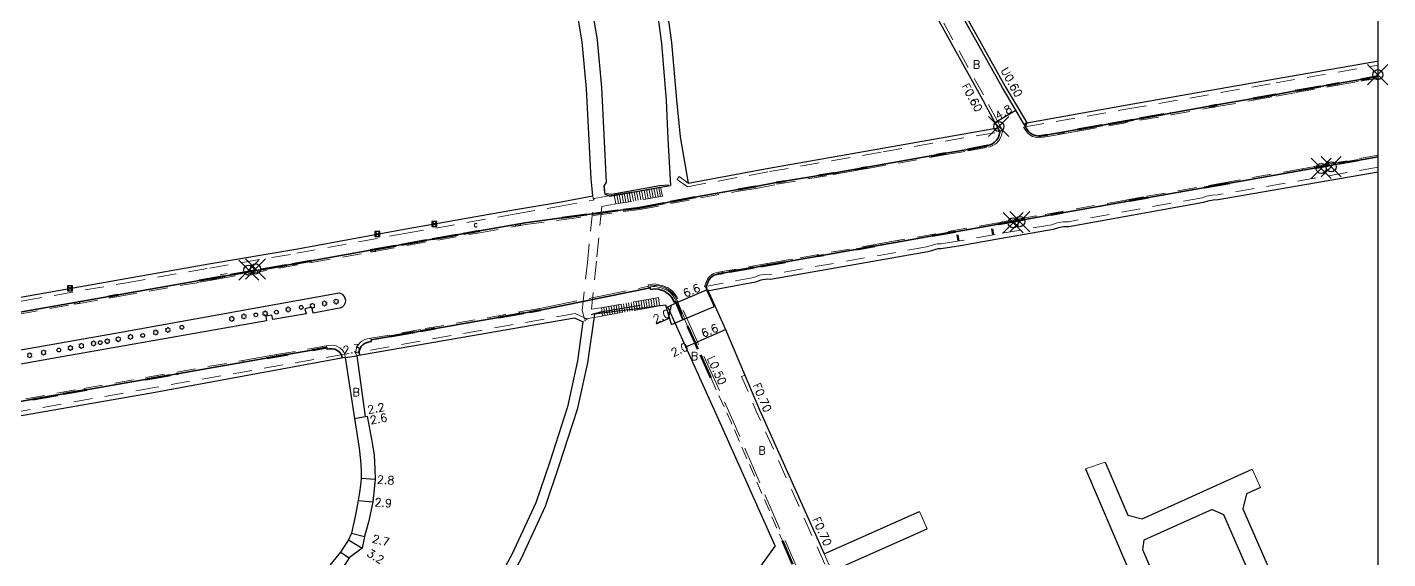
# Model space of a CAD drawing. Header units: metres. Extents: x -3201 to -2398, y -109200 to -108600.
# Drawn here: x -2668.3 to -2398.1, y -109016.1 to -108910.6 of the extents above; entities that cross this region are included whole.
import ezdxf

# ---------------------------------------------------------------- set-up
doc = ezdxf.new("R2010")
doc.units = ezdxf.units.M
doc.header["$LTSCALE"] = 2.5
doc.header["$PDMODE"] = 35
doc.header["$PDSIZE"] = 2
for name, pattern in [('2212000', [2.5, 1.5, -1]), ('2213000', [1.5, 1, -0.5]), ('2227000', [2.5, 2, -0.5]), ('2232000', [2.5, 1.5, -1]), ('2233000', [4, 3, -1]), ('6301000', [1, 0.5, -0.5])]:
    doc.linetypes.add(name, pattern=pattern)
doc.layers.get('0').update_dxf_attribs({"color": 150, "lineweight": 50})
for name, color, linetype, lineweight in [('2101000', 177, 'Continuous', 30), ('2101001', 1, 'Continuous', 30), ('2102000', 191, 'Continuous', 30), ('2102001', 191, 'Continuous', 9), ('2211000', 10, '2212000', 9), ('2211100', 8, 'Continuous', 15), ('2213000', 6, '2213000', 9), ('2227000', 3, '2227000', 50), ('2232000', 4, '2232000', 9), ('2233000', 62, '2233000', 9), ('2239000', 3, 'Continuous', 15), ('6165200', 3, 'Continuous', 30), ('6165400', 206, 'Continuous', 15), ('9107000', 111, 'Continuous', 35), ('9201100', 215, 'Continuous', 30), ('9202200', 155, '6301000', 60), ('9203500', 155, 'Continuous', 30)]:
    doc.layers.add(name, color=color, linetype=linetype, lineweight=lineweight)
for name, color, linetype in [('2226000', 44, '6132000'), ('2227100', 7, 'Continuous'), ('2231000', 162, 'Continuous'), ('2235000', 7, 'Continuous'), ('2238000', 11, 'Continuous'), ('6131000', 26, '613227'), ('9109100', 155, 'Continuous'), ('9201500', 222, 'Continuous'), ('9201600', 215, 'Continuous'), ('9202100', 82, 'Continuous'), ('999', 7, 'Continuous')]:
    doc.layers.add(name, color=color, linetype=linetype)
doc.styles.add('Dm_Anotation', font='txt.shx', dxfattribs={"bigfont": 'pscdm.shx'})
doc.linetypes.add('6132000', pattern='A,1e-07,[100,DM.shx,S=0.25,R=0,X=0,Y=0],0.05,[100,DM.shx,S=0.2,R=0,X=0,Y=0],0.05,[100,DM.shx,S=0.15,R=0,X=0,Y=0],0.05,[100,DM.shx,S=0.1,R=0,X=0,Y=0],0.05,[100,DM.shx,S=0.05,R=0,X=0,Y=0],4.8', length=5)
doc.linetypes.add('613227', pattern='A,3.5,[1,dmdr.shx,S=0.15,R=0,X=0,Y=0],0,[1,dmdr.shx,S=0.075,R=0,X=0,Y=0],1.5', length=5)

# ---------------------------------------------------------------- blocks, each defined once
blk = doc.blocks.new('910910')
blk.add_lwpolyline([(1, -1), (1, 1), (-1, 1), (-1, -1)], close=True)
for points in [[(-0.84, 0.84), (0.84, -0.84)], [(-0.84, -0.84), (0.84, 0.84)]]:
    blk.add_lwpolyline(points)
blk = doc.blocks.new('223900')
at = {"linetype": 'Continuous'}
for centre, start, end in [((-0.57735, 0.333333), 30, 270), ((-0.57735, -0.333333), 90, 330), ((0, 0.666667), 330, 210), ((0.57735, 0.333333), 270, 150), ((0.57735, -0.333333), 210, 90), ((0, -0.666667), 150, 30)]:
    blk.add_arc(centre, 0.333333, start, end, dxfattribs=at)
blk = doc.blocks.new('223800')
at = {"color": 0, "linetype": 'Continuous'}
blk.add_circle((0, 0), 0.75, dxfattribs=at)

msp = doc.modelspace()

# ---------------------------------------------------------------- linework, layer by layer
at = {"layer": '2101000', "flags": 128}
for points in [[(-2469.81, -108929.62), (-2470.33, -108929.93), (-2472, -108927.1), (-2474.6, -108922.67), (-2486.42, -108901.54), (-2506.84, -108865.32), (-2513.66, -108853.12), (-2513.14, -108852.83)], [(-2506.86, -108875.06), (-2490.58, -108903.32), (-2478.95, -108924.36), (-2476.14, -108929.53), (-2475.57, -108930.61)], [(-2533.24, -108962.64), (-2529.64, -108970.59), (-2525.8, -108979.63), (-2522.88, -108986.5), (-2510.06, -109015.1)], [(-2519.76, -109013.51), (-2530.38, -108989.83), (-2537.52, -108974.04), (-2541.12, -108966.08)], [(-2602.9, -108975.84), (-2601.19, -108987.84), (-2600.8, -108987.76), (-2599.84, -108993.11), (-2599.46, -108995.54), (-2599.28, -108998.21), (-2599.24, -109000.33), (-2599.72, -109004.78), (-2600.52, -109008.56), (-2601.37, -109011.65), (-2601.82, -109013.97), (-2604.37, -109015.9), (-2605.04, -109016.97), (-2606.35, -109018.75), (-2609.54, -109022.14), (-2608.91, -109022.74)]]:
    msp.add_lwpolyline(points, dxfattribs=at)
at = {"layer": '2101000'}
for points in [[(-2469.81, -108929.62), (-2449.88, -108926.03), (-2420.44, -108920.85), (-2400.98, -108917.47), (-2400, -108917.29)], [(-2537.07, -108941.54), (-2521.04, -108938.6), (-2498.45, -108934.65), (-2475.57, -108930.61)], [(-2400, -108939.4), (-2431.81, -108944.89), (-2432.79, -108944.91), (-2433.84, -108945.13), (-2434.73, -108945.43), (-2461.44, -108950.2), (-2462.51, -108950.21), (-2463.51, -108950.41), (-2464.56, -108950.78), (-2475.93, -108952.73), (-2482.99, -108954), (-2486.79, -108954.6), (-2487.5, -108954.57), (-2489.48, -108955.16), (-2520.73, -108960.69), (-2521.4, -108960.61), (-2522.64, -108960.79), (-2523.72, -108961.23), (-2533.28, -108962.98), (-2531.92, -108966.02)], [(-2714.55, -108971.6), (-2695.66, -108968.84), (-2669.26, -108964.1), (-2648.74, -108960.48), (-2632.24, -108957.58), (-2614.96, -108954.64), (-2593.5, -108950.72), (-2571.37, -108946.81), (-2563, -108945.39), (-2556.02, -108944.1), (-2556.13, -108942.72)], [(-2553.77, -108942.42), (-2553.62, -108943.77), (-2552.65, -108944.15), (-2540.59, -108942.06)], [(-2540.4, -108969.6), (-2541.52, -108965.77), (-2555.64, -108967.53)], [(-2558, -108969.07), (-2559.65, -108968.33), (-2602.9, -108975.84)], [(-2605.18, -108976.18), (-2642.91, -108983.08), (-2698.11, -108992.66)], [(-2605.18, -108976.18), (-2603.35, -108988.23), (-2602.4, -108994.16), (-2602.14, -108996.56), (-2602.01, -108998.48), (-2602.04, -109000.17), (-2602.15, -109001.47), (-2602.35, -109002.95), (-2602.61, -109004.54), (-2603.11, -109007.35), (-2603.96, -109011.02), (-2604.5, -109012.32), (-2606.13, -109014.75), (-2609.48, -109018.87), (-2611.09, -109020.68), (-2620.89, -109031.62)]]:
    msp.add_lwpolyline(points, dxfattribs=at)
at = {"layer": '2101001'}
msp.add_lwpolyline([(-2540.4, -108969.6), (-2531.92, -108966.02)], dxfattribs=at)
at = {"layer": '2102000', "flags": 128}
for points in [[(-2562.46, -108847.88), (-2562.31, -108848.14), (-2561.71, -108849.35), (-2562.1, -108850.65), (-2556.35, -108863.85), (-2551.36, -108875.71), (-2548.2, -108885.23), (-2545.45, -108896.1), (-2543.64, -108904.35), (-2542.35, -108913.88), (-2541.41, -108925.18), (-2541.12, -108932.79), (-2540.59, -108942.06)], [(-2560.71, -108848.48), (-2560, -108850.47), (-2554.51, -108863.06), (-2549.49, -108875), (-2546.28, -108884.66), (-2543.5, -108895.65), (-2541.67, -108904), (-2540.36, -108913.67), (-2539.41, -108925.05), (-2538.63, -108932.35), (-2537.07, -108941.54)], [(-2574.28, -108855.25), (-2570.22, -108864), (-2565.93, -108873.95), (-2563.29, -108880.52), (-2560.68, -108888.16), (-2558.52, -108895.93), (-2556.48, -108905.15), (-2555.15, -108913.17), (-2554.26, -108922.61), (-2553.32, -108941.36), (-2553.81, -108942.15), (-2553.77, -108942.42)], [(-2555.64, -108967.53), (-2557.07, -108977.2), (-2559.12, -108986.46), (-2562.73, -108997.67), (-2565.49, -109005.71), (-2570.27, -109016.16), (-2574.84, -109024.5), (-2579.99, -109033.02), (-2585.32, -109040.73), (-2591.06, -109048.09), (-2597.73, -109055.86), (-2605.63, -109064.1), (-2621.72, -109080.72), (-2634.38, -109093.27), (-2650.18, -109109.41), (-2653.85, -109111.48), (-2658.79, -109116.26), (-2657.79, -109117.36), (-2669.64, -109128.91), (-2676.41, -109135.53)], [(-2558, -108969.07), (-2559.04, -108976.83), (-2561.05, -108985.94), (-2564.62, -108997.02), (-2567.35, -109004.97), (-2572.06, -109015.26), (-2576.57, -109023.5), (-2581.67, -109031.94), (-2586.93, -109039.54), (-2592.61, -109046.82), (-2598.75, -109053.97), (-2603.63, -109059.13), (-2607.08, -109062.73), (-2611.58, -109067.48), (-2615.53, -109067.8), (-2624.64, -109077.1), (-2637.08, -109089.57), (-2638.95, -109091.5)], [(-2454.22, -108996.92), (-2449.72, -109007.44), (-2446.9, -109008.17), (-2440.43, -109005.26), (-2425.04, -108998.32)], [(-2458.16, -108998.26), (-2441.87, -109036.29)], [(-2426.18, -109003.22), (-2426.91, -109006.16), (-2420.22, -109021.47), (-2415.39, -109024.38)], [(-2423.4, -109001.96), (-2426.18, -109003.22)], [(-2510.06, -109015.1), (-2491.09, -109006.71)], [(-2432.97, -109006.28), (-2438.76, -109008.9), (-2446.54, -109012.4), (-2446.8, -109014.25), (-2438.09, -109034.59)], [(-2432.97, -109006.28), (-2430.76, -109007.31), (-2424.01, -109022.74), (-2422.23, -109027.45)], [(-2508.55, -109018.52), (-2489.61, -109010.14)], [(-2519.76, -109013.51), (-2523.22, -109018.27), (-2539.53, -109025.21)]]:
    msp.add_lwpolyline(points, dxfattribs=at)
at = {"layer": '2102000'}
msp.add_lwpolyline([(-2556.13, -108942.72), (-2556.35, -108940.73), (-2557.26, -108922.83), (-2558.12, -108913.56), (-2559.43, -108905.72), (-2561.43, -108896.65), (-2563.55, -108889.05), (-2566.1, -108881.56), (-2568.71, -108875.1), (-2572.95, -108865.22), (-2576.79, -108857.08)], dxfattribs=at)
at = {"layer": '2102001', "flags": 128}
for points in [[(-2458.16, -108998.26), (-2454.22, -108996.92)], [(-2425.04, -108998.32), (-2423.4, -109001.96)], [(-2491.09, -109006.71), (-2489.61, -109010.14)]]:
    msp.add_lwpolyline(points, dxfattribs=at)
at = {"layer": '2211000'}
msp.add_lwpolyline([(-2557.09, -108957.3), (-2555.76, -108944.61), (-2551.76, -108943.89), (-2542.53, -108942.36), (-2542.18, -108944.17), (-2551.41, -108945.7), (-2554.22, -108946.21), (-2555.27, -108957.01), (-2556.27, -108966.55), (-2554.03, -108966.21), (-2544.36, -108964.53), (-2542.98, -108964.28), (-2542.75, -108965.92), (-2544.13, -108966.16), (-2554.2, -108967.94), (-2557.66, -108968.54), (-2558.1, -108966.84)], close=True, dxfattribs=at)
at = {"layer": '2211100'}
for points in [[(-2551.41, -108945.7), (-2551.76, -108943.89)], [(-2550.91, -108945.62), (-2551.26, -108943.81)], [(-2550.42, -108945.54), (-2550.77, -108943.73)], [(-2549.93, -108945.46), (-2550.27, -108943.65)], [(-2549.43, -108945.37), (-2549.78, -108943.56)], [(-2548.94, -108945.29), (-2549.28, -108943.48)], [(-2548.45, -108945.21), (-2548.79, -108943.4)], [(-2547.95, -108945.13), (-2548.3, -108943.32)], [(-2547.46, -108945.05), (-2547.81, -108943.24)], [(-2546.97, -108944.97), (-2547.32, -108943.15)], [(-2546.48, -108944.88), (-2546.82, -108943.07)], [(-2545.98, -108944.8), (-2546.33, -108942.99)], [(-2545.49, -108944.72), (-2545.83, -108942.91)], [(-2545, -108944.64), (-2545.34, -108942.83)], [(-2544.5, -108944.56), (-2544.85, -108942.74)], [(-2544, -108944.47), (-2544.35, -108942.66)], [(-2543.52, -108944.39), (-2543.86, -108942.58)], [(-2543.02, -108944.31), (-2543.37, -108942.5)], [(-2542.53, -108944.23), (-2542.87, -108942.42)], [(-2549.65, -108967.13), (-2549.88, -108965.49)], [(-2549.14, -108967.05), (-2549.4, -108965.4)], [(-2548.66, -108966.96), (-2548.89, -108965.32)], [(-2548.17, -108966.87), (-2548.4, -108965.23)], [(-2547.68, -108966.79), (-2547.91, -108965.14)], [(-2547.19, -108966.7), (-2547.41, -108965.06)], [(-2546.69, -108966.61), (-2546.92, -108964.97)], [(-2546.2, -108966.53), (-2546.41, -108964.88)], [(-2545.7, -108966.44), (-2545.93, -108964.8)], [(-2545.22, -108966.36), (-2545.45, -108964.72)], [(-2544.72, -108966.27), (-2544.97, -108964.63)], [(-2544.23, -108966.18), (-2544.46, -108964.54)], [(-2543.73, -108966.09), (-2543.95, -108964.45)], [(-2543.24, -108966.01), (-2543.47, -108964.37)], [(-2554.08, -108967.92), (-2554.3, -108966.25)], [(-2553.59, -108967.83), (-2553.82, -108966.17)], [(-2553.1, -108967.74), (-2553.32, -108966.09)], [(-2552.6, -108967.65), (-2552.84, -108966)], [(-2552.11, -108967.57), (-2552.33, -108965.92)], [(-2551.62, -108967.48), (-2551.84, -108965.83)], [(-2551.13, -108967.39), (-2551.35, -108965.74)], [(-2550.63, -108967.31), (-2550.88, -108965.66)], [(-2550.14, -108967.22), (-2550.37, -108965.57)]]:
    msp.add_lwpolyline(points, dxfattribs=at)
at = {"layer": '2213000'}
for points in [[(-2470.11, -108930.39), (-2469.92, -108930.68), (-2469.63, -108931.09), (-2469.34, -108931.44), (-2468.99, -108931.73), (-2468.56, -108931.97), (-2468.07, -108932.13), (-2467.76, -108932.2), (-2467.41, -108932.23), (-2465.67, -108931.98), (-2459.74, -108930.94), (-2441.17, -108927.67), (-2433.57, -108926.31), (-2432.09, -108926.06), (-2424.86, -108924.78), (-2420.3, -108923.98), (-2416.41, -108923.28), (-2407.76, -108921.74), (-2403.47, -108920.98), (-2400, -108920.37)], [(-2475.13, -108931.38), (-2475.27, -108932.01), (-2475.51, -108932.61), (-2475.82, -108933.07), (-2476.22, -108933.45), (-2476.64, -108933.74), (-2477.08, -108933.96), (-2477.52, -108934.08), (-2481.53, -108934.89), (-2485.86, -108935.63), (-2487.74, -108935.97), (-2501.52, -108938.41), (-2502.7, -108938.61), (-2508.27, -108939.58), (-2519.58, -108941.44), (-2523.62, -108942.26), (-2527.14, -108942.81), (-2534.7, -108944.14), (-2546.72, -108946.45), (-2550, -108946.84), (-2562.18, -108948.45), (-2569.45, -108949.43), (-2578.53, -108951.03), (-2600.14, -108954.86), (-2611.95, -108956.96), (-2634.11, -108960.87), (-2650.31, -108963.7), (-2652.14, -108964.02), (-2676.22, -108968.25)], [(-2676.22, -108968.25), (-2652.14, -108964.02), (-2650.31, -108963.7), (-2634.11, -108960.87), (-2611.95, -108956.96), (-2600.14, -108954.86), (-2578.53, -108951.03), (-2569.45, -108949.43), (-2562.18, -108948.45), (-2550, -108946.84), (-2546.72, -108946.45), (-2534.7, -108944.14), (-2527.14, -108942.81), (-2523.62, -108942.26), (-2519.58, -108941.44), (-2508.27, -108939.58), (-2502.7, -108938.61), (-2501.52, -108938.41), (-2487.74, -108935.97), (-2485.86, -108935.63), (-2481.53, -108934.89), (-2477.52, -108934.08), (-2477.08, -108933.96), (-2476.64, -108933.74), (-2476.22, -108933.45), (-2475.82, -108933.07), (-2475.51, -108932.61), (-2475.27, -108932.01), (-2475.13, -108931.38)], [(-2400, -108936.33), (-2531.05, -108959.56), (-2531.47, -108959.66), (-2531.87, -108959.8), (-2532.29, -108960.06), (-2532.66, -108960.38), (-2532.94, -108960.79), (-2533.17, -108961.21), (-2533.32, -108961.62), (-2533.46, -108962.02)], [(-2602.51, -108975.08), (-2602.2, -108974.29), (-2602, -108973.97), (-2601.69, -108973.63), (-2601.38, -108973.39), (-2601.01, -108973.21), (-2600.64, -108973.09), (-2600, -108972.97), (-2600.06, -108972.65), (-2566.43, -108966.76), (-2544.58, -108962.33), (-2544.53, -108962.64), (-2544.06, -108962.57), (-2543.5, -108962.55), (-2542.95, -108962.62), (-2542.39, -108962.79), (-2541.92, -108962.95), (-2541.47, -108963.2), (-2541.02, -108963.54), (-2540.63, -108963.88), (-2540.3, -108964.26), (-2540.05, -108964.7), (-2539.84, -108965.19), (-2539.61, -108965.07), (-2538.11, -108968.63)], [(-2544.87, -108962.25), (-2544.07, -108962.08), (-2543.69, -108962.07), (-2543.32, -108962.13), (-2543.03, -108962.2), (-2542.44, -108962.34), (-2541.9, -108962.51), (-2541.41, -108962.73), (-2541.04, -108962.94), (-2540.61, -108963.28), (-2540.23, -108963.68), (-2539.92, -108964.1), (-2539.7, -108964.47), (-2539.3, -108965.25), (-2537.19, -108969.93)], [(-2698.13, -108991.91), (-2697.91, -108991.32), (-2697.72, -108990.96), (-2697.53, -108990.68), (-2697.3, -108990.45), (-2697.07, -108990.27), (-2696.57, -108990.02), (-2695.97, -108989.86), (-2695, -108989.64), (-2695.06, -108989.34), (-2608.84, -108974.18), (-2608.78, -108974.5), (-2608.4, -108974.43), (-2607.82, -108974.4), (-2607.23, -108974.51), (-2606.67, -108974.81), (-2606.27, -108975.15), (-2606.03, -108975.4), (-2605.94, -108975.58)]]:
    msp.add_lwpolyline(points, dxfattribs=at)
at = {"layer": '2213000', "flags": 128}
msp.add_lwpolyline([(-2532.51, -108980.27), (-2528.55, -108989.01), (-2518.34, -109012.54)], dxfattribs=at)
at = {"layer": '2226000'}
msp.add_lwpolyline([(-2709.54, -108981.67), (-2650.05, -108971.2), (-2606.36, -108963.35), (-2605.88, -108963.55), (-2605.88, -108963.55), (-2605.66, -108963.72), (-2605.32, -108964.15), (-2605.32, -108964.15), (-2605.14, -108964.77), (-2605.2, -108965.32), (-2605.43, -108965.81), (-2605.77, -108966.17), (-2605.77, -108966.17), (-2605.97, -108966.3), (-2611.53, -108967.34), (-2611.81, -108966.16), (-2613.2, -108966.51), (-2612.96, -108967.48), (-2619.54, -108968.62), (-2619.76, -108967.75), (-2620.95, -108967.95), (-2620.84, -108968.89), (-2663.31, -108976.38), (-2689.69, -108981.07)], dxfattribs=at)
at = {"layer": '2227000'}
for points in [[(-2416.41, -108923.28), (-2407.76, -108921.74)], [(-2403.47, -108920.98), (-2400, -108920.37)], [(-2424.86, -108924.78), (-2420.3, -108923.98)], [(-2459.74, -108930.94), (-2441.17, -108927.67)], [(-2433.32, -108926.27), (-2432.09, -108926.06)], [(-2467.41, -108932.23), (-2465.67, -108931.98)], [(-2487.74, -108935.97), (-2485.86, -108935.63)], [(-2481.53, -108934.89), (-2477.52, -108934.08)], [(-2502.7, -108938.61), (-2501.52, -108938.41)], [(-2409.76, -108938.06), (-2412.67, -108938.57)], [(-2403.9, -108937.02), (-2407.73, -108937.7)], [(-2519.58, -108941.44), (-2517.81, -108941.15)], [(-2511.15, -108940.05), (-2508.27, -108939.58), (-2508.14, -108939.56)], [(-2527.14, -108942.81), (-2523.62, -108942.26)], [(-2429.56, -108941.57), (-2434.97, -108942.53)], [(-2562.18, -108948.45), (-2550, -108946.84), (-2546.72, -108946.45), (-2534.7, -108944.14)], [(-2445.7, -108944.43), (-2449.42, -108945.09)], [(-2470.5, -108948.82), (-2476.12, -108949.82)], [(-2462.57, -108947.42), (-2465.03, -108947.85)], [(-2600.14, -108954.86), (-2578.53, -108951.03)], [(-2484.05, -108951.23), (-2488.63, -108952.04)], [(-2500.04, -108954.06), (-2503.63, -108954.7)], [(-2634.11, -108960.87), (-2611.95, -108956.96)], [(-2517.79, -108957.21), (-2531.05, -108959.56)], [(-2510.14, -108955.85), (-2511.43, -108956.08)], [(-2652.14, -108964.02), (-2650.31, -108963.7)], [(-2574.73, -108968.21), (-2566.43, -108966.76)], [(-2596.37, -108972), (-2587.35, -108970.42)], [(-2620.74, -108976.28), (-2616.61, -108975.55)], [(-2611.66, -108974.68), (-2608.84, -108974.18)], [(-2644.88, -108980.52), (-2638.44, -108979.38)], [(-2667.3, -108984.46), (-2656.56, -108982.57)]]:
    msp.add_lwpolyline(points, dxfattribs=at)
at = {"layer": '2227000', "flags": 128}
for points in [[(-2537.19, -108969.93), (-2535.7, -108973.22), (-2532.51, -108980.27)], [(-2518.34, -109012.54), (-2514.85, -109020.59)]]:
    msp.add_lwpolyline(points, dxfattribs=at)
at = {"layer": '2227100'}
for p in [(-2400.1, -108920.05, 5.72), (-2475.38, -108930.33, 5.36), (-2411.32, -108938.64, 5.81), (-2409.35, -108938.31, 5.8), (-2472.53, -108949.42, 5.72), (-2471.2, -108949.2, 5.72), (-2624.34, -108958.82, 5.91), (-2623, -108958.59, 5.93)]:
    msp.add_point(p, dxfattribs=at)
at = {"layer": '2231000', "flags": 128}
msp.add_lwpolyline([(-2513.14, -108852.83), (-2506.31, -108865.03), (-2485.89, -108901.25), (-2474.08, -108922.38), (-2471.35, -108927.02), (-2469.81, -108929.62)], dxfattribs=at)
at = {"layer": '2232000'}
for points in [[(-2475.04, -108930.33), (-2475.61, -108929.25), (-2478.42, -108924.07), (-2490.06, -108903.03), (-2506.34, -108874.76), (-2510.45, -108867.46), (-2510.5, -108867.38), (-2517.33, -108855.17), (-2519.9, -108850.57), (-2522.3, -108846.3)], [(-2470.33, -108929.93), (-2470.11, -108930.39), (-2449.74, -108926.85), (-2420.3, -108921.67), (-2400.83, -108918.3), (-2400, -108918.13)], [(-2432.51, -108926.47), (-2432.04, -108926.39), (-2424.81, -108925.11), (-2420.24, -108924.31), (-2416.36, -108923.61), (-2407.71, -108922.07), (-2403.41, -108921.31), (-2402.86, -108921.21)], [(-2401.86, -108921.04), (-2400, -108920.71)], [(-2462.41, -108931.74), (-2459.68, -108931.27), (-2441.12, -108928), (-2433.52, -108926.64)], [(-2539.27, -108940.85), (-2537.23, -108942.28), (-2520.92, -108939.28), (-2498.33, -108935.33), (-2474.66, -108931.3), (-2475.04, -108930.33)], [(-2487.7, -108936.23), (-2485.81, -108935.89), (-2481.49, -108935.15), (-2477.44, -108934.43), (-2476.95, -108934.3), (-2476.42, -108934.06), (-2475.96, -108933.75), (-2475.54, -108933.38), (-2475.22, -108932.94), (-2475, -108932.53), (-2474.83, -108932.13), (-2474.73, -108931.69), (-2474.66, -108931.3)], [(-2400, -108938.4), (-2431.91, -108943.91), (-2432.9, -108943.93), (-2434.1, -108944.18), (-2434.98, -108944.47), (-2461.54, -108949.21), (-2462.61, -108949.23), (-2463.77, -108949.46), (-2464.81, -108949.83), (-2476.1, -108951.76), (-2483.15, -108953.03), (-2486.84, -108953.62), (-2487.62, -108953.58), (-2489.71, -108954.21), (-2520.76, -108959.7), (-2521.41, -108959.62), (-2522.9, -108959.83), (-2523.99, -108960.28), (-2533.71, -108962.06), (-2533.28, -108962.98)], [(-2502.77, -108938.89), (-2501.47, -108938.67), (-2488.66, -108936.4)], [(-2400, -108936.04), (-2407.86, -108937.43), (-2407.81, -108937.71)], [(-2570.37, -108949.96), (-2569.39, -108949.79), (-2562.13, -108948.81), (-2549.95, -108947.2), (-2546.66, -108946.81), (-2534.64, -108944.5), (-2527.08, -108943.16), (-2523.55, -108942.61), (-2519.47, -108941.8), (-2508.23, -108939.84)], [(-2539.27, -108940.85), (-2538.88, -108940.27)], [(-2538.88, -108940.27), (-2537.07, -108941.54)], [(-2507.18, -108939.66), (-2503.74, -108939.06)], [(-2415.05, -108938.99), (-2415.1, -108938.71), (-2429.97, -108941.35)], [(-2429.97, -108941.35), (-2446.68, -108944.3), (-2446.63, -108944.59)], [(-2715.06, -108971.91), (-2714.65, -108973.11), (-2695.51, -108969.67), (-2669.12, -108964.93), (-2648.6, -108961.31), (-2632.1, -108958.41), (-2614.81, -108955.47), (-2593.35, -108951.55), (-2571.23, -108947.65), (-2562.85, -108946.23), (-2555.87, -108944.94), (-2556.02, -108944.1)], [(-2450.13, -108945.21), (-2450.18, -108944.92), (-2467.97, -108948.08), (-2467.92, -108948.37)], [(-2599.12, -108955.04), (-2578.47, -108951.39), (-2571.32, -108950.13)], [(-2475.5, -108949.71), (-2475.55, -108949.42), (-2495.22, -108952.9), (-2495.16, -108953.2)], [(-2498.74, -108953.83), (-2498.79, -108953.54), (-2516.44, -108956.66)], [(-2630.66, -108960.63), (-2611.89, -108957.31), (-2600.08, -108955.21)], [(-2516.39, -108956.96), (-2516.44, -108956.66)], [(-2521.36, -108957.53), (-2530.32, -108959.12), (-2530.27, -108959.42)], [(-2521.31, -108957.83), (-2521.36, -108957.53)], [(-2657.99, -108965.42), (-2652.07, -108964.38), (-2650.25, -108964.05), (-2634.05, -108961.22), (-2631.71, -108960.81)], [(-2683.07, -108969.83), (-2682.06, -108969.65), (-2676.16, -108968.61), (-2658.98, -108965.59)], [(-2557.07, -108968.53), (-2559.54, -108967.43), (-2603.16, -108975.2), (-2602.9, -108975.84)], [(-2600.06, -108972.65), (-2600.11, -108972.34), (-2589.3, -108970.43), (-2570.59, -108967.12), (-2570.52, -108967.47)], [(-2557.07, -108968.53), (-2558, -108969.07)], [(-2605.18, -108976.18), (-2605.29, -108975.47), (-2643.08, -108982.1), (-2697.62, -108991.82), (-2698.86, -108992.04), (-2698.71, -108992.75)], [(-2618.76, -108975.93), (-2618.82, -108975.58), (-2608.9, -108973.83), (-2608.84, -108974.18)], [(-2657.07, -108982.29), (-2625.52, -108976.75), (-2625.45, -108977.1)], [(-2674.73, -108985.76), (-2674.77, -108985.4), (-2657.07, -108982.29)]]:
    msp.add_lwpolyline(points, dxfattribs=at)
at = {"layer": '2232000', "flags": 128}
msp.add_lwpolyline([(-2510.06, -109015.1), (-2508.55, -109018.52), (-2508.73, -109018.6), (-2509.19, -109018.8), (-2510.7, -109015.39), (-2523.53, -108986.78), (-2526.44, -108979.91), (-2525.8, -108979.63)], dxfattribs=at)
at = {"layer": '2233000'}
for points in [[(-2470.11, -108930.39), (-2470.46, -108930.46), (-2470.19, -108930.87), (-2469.89, -108931.3), (-2469.57, -108931.67), (-2469.18, -108932), (-2468.69, -108932.28), (-2468.16, -108932.45), (-2467.8, -108932.53), (-2467.4, -108932.56), (-2465.62, -108932.3), (-2463.4, -108931.92)], [(-2407.86, -108937.43), (-2415.1, -108938.71)], [(-2446.68, -108944.3), (-2450.18, -108944.92)], [(-2467.97, -108948.08), (-2475.55, -108949.42)], [(-2495.22, -108952.9), (-2498.79, -108953.54)], [(-2516.44, -108956.66), (-2521.36, -108957.53)], [(-2530.32, -108959.12), (-2531.05, -108959.25), (-2531.55, -108959.37), (-2532, -108959.52), (-2532.47, -108959.81), (-2532.89, -108960.18), (-2533.2, -108960.63), (-2533.45, -108961.09), (-2533.6, -108961.52), (-2533.8, -108962.08), (-2533.71, -108962.06)], [(-2570.59, -108967.12), (-2566.5, -108966.4), (-2544.52, -108961.95), (-2543.85, -108961.89), (-2543.4, -108961.88), (-2542.8, -108961.96), (-2542.19, -108962.15), (-2541.65, -108962.33), (-2541.1, -108962.64), (-2540.59, -108963.02), (-2540.15, -108963.41), (-2539.74, -108963.88), (-2539.45, -108964.41), (-2539.19, -108965.02), (-2537.74, -108968.47)], [(-2603.16, -108975.2), (-2602.99, -108974.57), (-2602.79, -108974), (-2602.53, -108973.57), (-2602.13, -108973.14), (-2601.72, -108972.83), (-2601.26, -108972.6), (-2600.78, -108972.46), (-2600.11, -108972.34)], [(-2625.52, -108976.75), (-2618.82, -108975.58)], [(-2608.9, -108973.83), (-2608.48, -108973.76), (-2607.78, -108973.72), (-2607, -108973.86), (-2606.28, -108974.25), (-2605.74, -108974.68), (-2605.44, -108975.07), (-2605.29, -108975.47)]]:
    msp.add_lwpolyline(points, dxfattribs=at)
at = {"layer": '2233000', "flags": 128}
msp.add_lwpolyline([(-2544.87, -108962.25), (-2544.98, -108961.76), (-2544.12, -108961.58), (-2543.65, -108961.57), (-2543.23, -108961.64), (-2542.92, -108961.71), (-2542.31, -108961.85), (-2541.72, -108962.04), (-2541.18, -108962.28), (-2540.76, -108962.52), (-2540.27, -108962.91), (-2539.84, -108963.36), (-2539.5, -108963.83), (-2539.26, -108964.23), (-2538.96, -108964.83), (-2535.24, -108973.01), (-2528.1, -108988.81), (-2514.14, -109020.97), (-2503.83, -109043.93), (-2498.09, -109056.68), (-2497.39, -109058.22), (-2497.32, -109058.68), (-2497.3, -109059.08), (-2497.31, -109059.51), (-2497.33, -109059.94), (-2497.39, -109060.34), (-2497.48, -109060.71), (-2497.64, -109061.09), (-2498.04, -109061.63), (-2498.54, -109062.11), (-2499.42, -109062.79)], dxfattribs=at)
at = {"layer": '2235000'}
for points in [[(-2402.92, -108920.88), (-2401.92, -108920.71), (-2401.86, -108921.04), (-2402.86, -108921.21)], [(-2433.57, -108926.31), (-2432.57, -108926.14), (-2432.51, -108926.47), (-2433.52, -108926.64)], [(-2463.46, -108931.59), (-2462.47, -108931.42), (-2462.41, -108931.74), (-2463.4, -108931.92)], [(-2488.7, -108936.14), (-2487.74, -108935.97), (-2487.7, -108936.23), (-2488.66, -108936.4)], [(-2508.27, -108939.58), (-2507.23, -108939.4), (-2507.18, -108939.66), (-2508.23, -108939.84)], [(-2503.79, -108938.8), (-2502.82, -108938.63), (-2502.77, -108938.89), (-2503.74, -108939.06)], [(-2571.38, -108949.77), (-2570.43, -108949.61), (-2570.37, -108949.96), (-2571.32, -108950.13)], [(-2600.14, -108954.86), (-2600.08, -108955.21), (-2599.12, -108955.04), (-2599.18, -108954.69)], [(-2631.77, -108960.45), (-2630.72, -108960.27), (-2630.66, -108960.63), (-2631.71, -108960.81)], [(-2659.04, -108965.24), (-2658.05, -108965.06), (-2657.99, -108965.42), (-2658.98, -108965.59)]]:
    msp.add_lwpolyline(points, close=True, dxfattribs=at)
at = {"layer": '6131000'}
msp.add_lwpolyline([(-2556.32, -108967.61), (-2554.42, -108967.1), (-2552.05, -108966.67), (-2546.57, -108965.78)], dxfattribs=at)
at = {"layer": '6165200'}
for points in [[(-2553.6, -108943.54), (-2553.77, -108942.16)], [(-2540.88, -108941.97), (-2542.66, -108942.1), (-2552.27, -108943.8), (-2553.32, -108943.71)]]:
    msp.add_lwpolyline(points, dxfattribs=at)
at = {"layer": '6165400'}
msp.add_lwpolyline([(-2628.6, -108959.52), (-2630.03, -108959.78)], dxfattribs=at)
at = {"layer": '9107000'}
for points in [[(-2400, -108920.37), (-2403.47, -108920.98), (-2407.76, -108921.74), (-2416.41, -108923.28), (-2420.3, -108923.98), (-2424.86, -108924.78), (-2432.09, -108926.06), (-2433.57, -108926.31), (-2441.17, -108927.67), (-2459.74, -108930.94), (-2465.67, -108931.98), (-2467.41, -108932.23), (-2467.76, -108932.2), (-2468.07, -108932.13), (-2468.56, -108931.97), (-2468.99, -108931.73), (-2469.34, -108931.44), (-2469.63, -108931.09), (-2469.92, -108930.68), (-2470.11, -108930.39), (-2469.81, -108929.62)], [(-2475.57, -108930.61), (-2475.13, -108931.38), (-2475.27, -108932.01), (-2475.51, -108932.61), (-2475.82, -108933.07), (-2476.22, -108933.45), (-2476.64, -108933.74), (-2477.08, -108933.96), (-2477.52, -108934.08), (-2481.53, -108934.89), (-2485.86, -108935.63), (-2487.74, -108935.97), (-2501.52, -108938.41), (-2502.7, -108938.61), (-2508.27, -108939.58), (-2519.58, -108941.44), (-2523.62, -108942.26), (-2527.14, -108942.81), (-2534.7, -108944.14), (-2546.72, -108946.45), (-2550, -108946.84), (-2562.18, -108948.45), (-2569.45, -108949.43), (-2578.53, -108951.03), (-2600.14, -108954.86), (-2611.95, -108956.96), (-2634.11, -108960.87), (-2650.31, -108963.7), (-2652.14, -108964.02), (-2676.22, -108968.25)], [(-2400, -108936.33), (-2531.05, -108959.56), (-2531.47, -108959.66), (-2531.87, -108959.8), (-2532.29, -108960.06), (-2532.66, -108960.38), (-2532.94, -108960.79), (-2533.17, -108961.21), (-2533.32, -108961.62), (-2533.46, -108962.02), (-2533.28, -108962.98)], [(-2602.28, -108975.73), (-2602.51, -108975.08), (-2602.2, -108974.29), (-2602, -108973.97), (-2601.69, -108973.63), (-2601.38, -108973.39), (-2601.01, -108973.21), (-2600.64, -108973.09), (-2600, -108972.97), (-2600.06, -108972.65), (-2566.43, -108966.76), (-2544.58, -108962.33), (-2544.53, -108962.64), (-2544.06, -108962.57), (-2543.5, -108962.55), (-2542.95, -108962.62), (-2542.39, -108962.79), (-2541.92, -108962.95), (-2541.47, -108963.2), (-2541.02, -108963.54), (-2540.63, -108963.88), (-2540.3, -108964.26), (-2540.05, -108964.7), (-2539.84, -108965.19), (-2539.61, -108965.07), (-2538.11, -108968.63)], [(-2605.81, -108976.3), (-2605.94, -108975.58), (-2606.03, -108975.4), (-2606.27, -108975.15), (-2606.67, -108974.81), (-2607.23, -108974.51), (-2607.82, -108974.4), (-2608.4, -108974.43), (-2608.78, -108974.5), (-2608.84, -108974.18), (-2695.06, -108989.34), (-2695, -108989.64), (-2695.97, -108989.86), (-2696.57, -108990.02), (-2697.07, -108990.27), (-2697.3, -108990.45), (-2697.53, -108990.68), (-2697.72, -108990.96), (-2697.91, -108991.32), (-2698.13, -108991.91), (-2698, -108992.64)]]:
    msp.add_lwpolyline(points, dxfattribs=at)
at = {"layer": '9201100', "flags": 128}
for points in [[(-2476.14, -108929.53), (-2472, -108927.1)], [(-2539.3, -108965.25), (-2533.24, -108962.64)], [(-2541.12, -108966.08), (-2539.3, -108965.25)], [(-2535.7, -108973.22), (-2529.64, -108970.59)], [(-2537.52, -108974.04), (-2535.7, -108973.22)], [(-2605.18, -108976.18), (-2602.9, -108975.84)], [(-2603.35, -108988.23), (-2600.8, -108987.76)], [(-2603.35, -108988.23), (-2601.19, -108987.84)], [(-2599.24, -109000.33), (-2602.04, -109000.17)], [(-2602.61, -109004.54), (-2599.72, -109004.78)], [(-2603.96, -109011.02), (-2601.37, -109011.65)], [(-2604.5, -109012.32), (-2601.82, -109013.97)], [(-2606.13, -109014.75), (-2604.37, -109015.9)]]:
    msp.add_lwpolyline(points, dxfattribs=at)
at = {"layer": '9201600'}
msp.add_lwpolyline([(-2540.41, -108965.76), (-2541.02, -108968.46), (-2543.39, -108969.53)], dxfattribs=at)
at = {"layer": '9202200'}
for points in [[(-2483.37, -108953.06), (-2483.71, -108951.17)], [(-2476.49, -108951.83), (-2476.83, -108949.95)]]:
    msp.add_lwpolyline(points, dxfattribs=at)
at = {"layer": '999'}
msp.add_lwpolyline([(-3200, -109200), (-2400, -109200), (-2400, -108600), (-3200, -108600)], close=True, dxfattribs=at)

# ---------------------------------------------------------------- block references
at = {"layer": '2238000', "xscale": 0.5, "yscale": 0.5, "zscale": 0.5}
for p in [(-2622.95, -108967.7, 5.53), (-2618.86, -108967.16, 5.53), (-2613.92, -108966.2, 5.53), (-2637.62, -108970.16, 5.99), (-2653.84, -108973.2, 5.99), (-2645.41, -108971.77, 5.99), (-2662.08, -108974.67, 5.99)]:
    msp.add_blockref('223800', p, dxfattribs=at)
at = {"layer": '2239000', "xscale": 0.5, "yscale": 0.5, "zscale": 0.5}
for p in [(-2611.71, -108965.92, 5.53), (-2609.29, -108965.44, 5.53), (-2606.99, -108965.06, 5.53), (-2627.72, -108968.48, 5.53), (-2625.31, -108968, 5.53), (-2621.1, -108967.4, 5.53), (-2616.5, -108966.63, 5.53), (-2642.82, -108971.18, 5.99), (-2640.4, -108970.69, 5.99), (-2657.59, -108973.85, 5.99), (-2655.17, -108973.37, 5.99), (-2652.45, -108972.93, 5.99), (-2650.27, -108972.53, 5.99), (-2647.85, -108972.05, 5.99), (-2667.86, -108975.72, 5.99), (-2665.09, -108975.17, 5.99), (-2659.77, -108974.26, 5.99)]:
    msp.add_blockref('223900', p, dxfattribs=at)
at = {"layer": '9109100', "xscale": 0.5, "yscale": 0.5, "zscale": 0.5}
for p in [(-2587.47, -108949.65, 4.84), (-2598.78, -108951.68, 4.9), (-2659.83, -108962.43, 5.18)]:
    msp.add_blockref('910910', p, dxfattribs=at)

# ---------------------------------------------------------------- texts
at = {"layer": '9201500', "style": 'Dm_Anotation'}
for s, rotation, p in [('4.8', 30.4466, (-2475.5, -108929.04)), ('6.6', 23.3576, (-2537.65, -108964.27)), ('2.0', 24.3467, (-2543.58, -108969.4)), ('6.6', 23.4603, (-2534.05, -108972.23)), ('2.3', 8.6005, (-2605.54, -108975.54)), ('2.0', 24.3835, (-2540.01, -108976.03)), ('2.2', 10.4461, (-2600.61, -108987.34)), ('2.6', 10.4461, (-2600.1, -108989.41)), ('2.8', 356.675, (-2598.91, -109001.15)), ('2.9', 355.1261, (-2599.4, -109005.61)), ('2.7', 346.3398, (-2599.94, -109012.81)), ('3.2', 328.3626, (-2601.04, -109015.39))]:
    msp.add_text(s, height=1.6, rotation=rotation, dxfattribs=at).set_placement(p)
at = {"layer": '9202100', "style": 'Dm_Anotation'}
for s, height, p in [('B', 1.6, (-2480.5, -108918.83)), ('C', 0.75, (-2579.61, -108950.3, 4.84)), ('B', 1.6, (-2536.54, -108976.66)), ('B', 1.6, (-2603.74, -108983.84)), ('B', 1.6, (-2523.12, -108995.39))]:
    msp.add_text(s, height=height, dxfattribs=at).set_placement(p)
at = {"layer": '9203500', "style": 'Dm_Anotation'}
for s, rotation, p in [('U0.60', 299.2033, (-2475.05, -108919.18)), ('F0.60', 298.5681, (-2482.8, -108922.31)), ('L0.50', 294.3375, (-2533.33, -108976.32)), ('F0.70', 293.016, (-2524.27, -108981.63)), ('F0.70', 294.1454, (-2512.43, -109008.23))]:
    msp.add_text(s, height=1.6, rotation=rotation, dxfattribs=at).set_placement(p)

doc.saveas('drawing.dxf')
